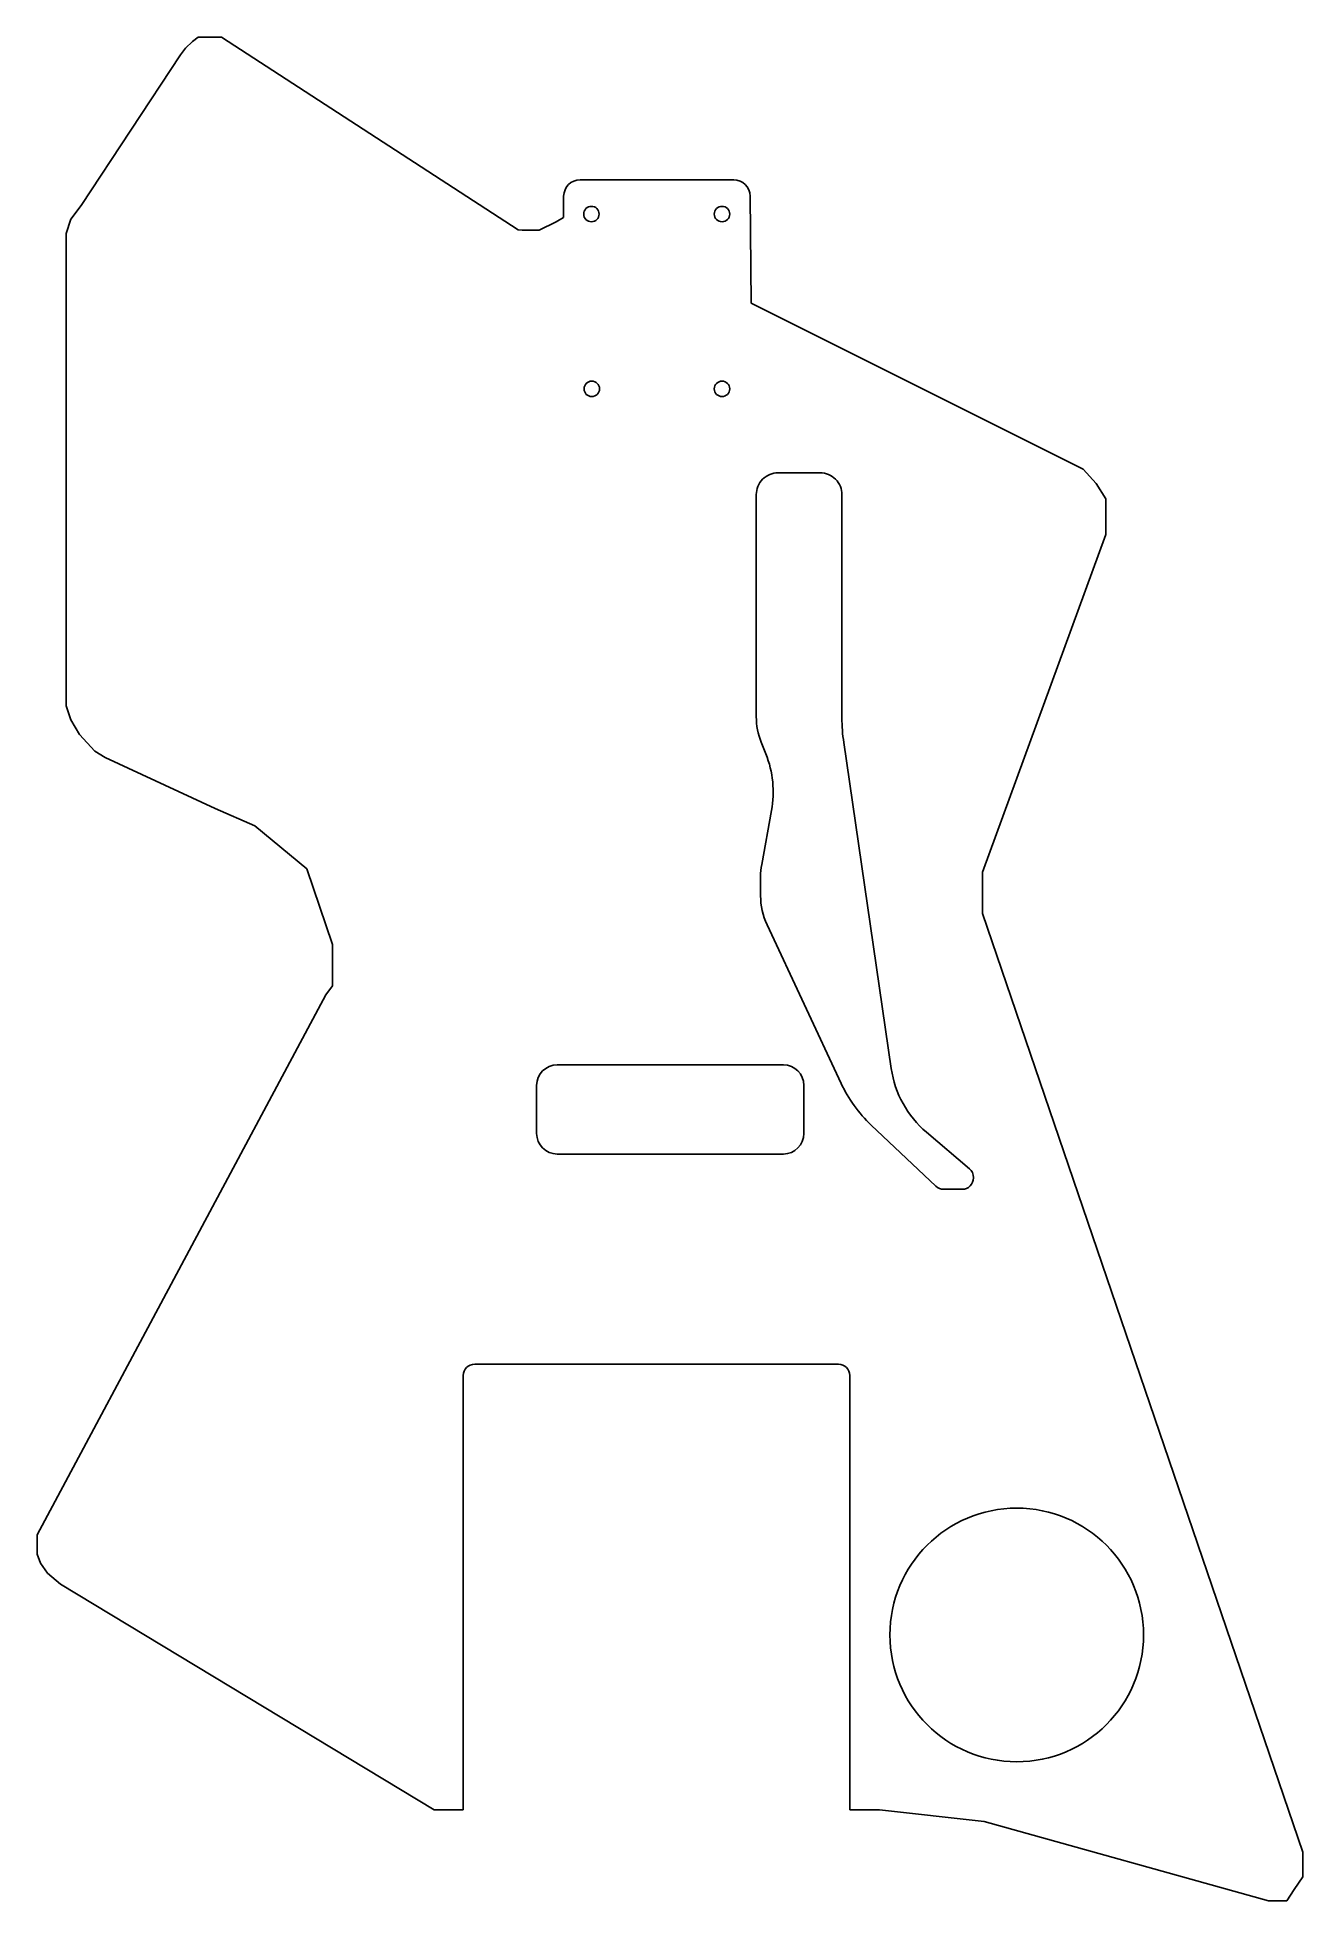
# Model space of a CAD drawing. Header units: millimetres. Extents: x 44 to 413, y 43 to 587.
import ezdxf

# ---------------------------------------------------------------- set-up
doc = ezdxf.new("R2010")
doc.units = ezdxf.units.MM
doc.layers.add('Pocket121', color=7, linetype='CONTINUOUS')

msp = doc.modelspace()

# ---------------------------------------------------------------- linework, layer by layer
at = {"layer": 'Pocket121'}
for p, q in [((57, 538), (85.9748, 581.98)), ((57, 538, 7), (85.9748, 581.98, 7)), ((57, 538), (85.9748, 581.98)), ((57, 538, 7), (85.9748, 581.98, 7)), ((87.4848, 583.86), (85.9748, 581.98)), ((87.4848, 583.86, 7), (85.9748, 581.98, 7)), ((87.4848, 583.86), (85.9748, 581.98)), ((87.4848, 583.86, 7), (85.9748, 581.98, 7)), ((85.9748, 581.98, 7), (85.9748, 581.98)), ((85.9748, 581.98, 7), (85.9748, 581.98)), ((89.4748, 585.83), (87.4848, 583.86)), ((89.4748, 585.83, 7), (87.4848, 583.86, 7)), ((89.4748, 585.83), (87.4848, 583.86)), ((89.4748, 585.83, 7), (87.4848, 583.86, 7)), ((87.4848, 583.86, 7), (87.4848, 583.86)), ((87.4848, 583.86, 7), (87.4848, 583.86)), ((91.1348, 587.073), (89.4748, 585.83)), ((91.1348, 587.073, 7), (89.4748, 585.83, 7)), ((91.1348, 587.073), (89.4748, 585.83)), ((91.1348, 587.073, 7), (89.4748, 585.83, 7)), ((89.4748, 585.83, 7), (89.4748, 585.83)), ((89.4748, 585.83, 7), (89.4748, 585.83)), ((97.9865, 587.073), (91.1348, 587.073)), ((97.9865, 587.073, 7), (91.1348, 587.073, 7)), ((91.1348, 587.073, 7), (91.1348, 587.073)), ((97.9865, 587.073), (91.1348, 587.073)), ((91.1348, 587.073, 7), (91.1348, 587.073)), ((97.9865, 587.073, 7), (91.1348, 587.073, 7)), ((184.499, 530.912), (97.9865, 587.073)), ((184.499, 530.912, 7), (97.9865, 587.073, 7)), ((97.9865, 587.073, 7), (97.9865, 587.073)), ((184.499, 530.912), (97.9865, 587.073)), ((97.9865, 587.073, 7), (97.9865, 587.073)), ((184.499, 530.912, 7), (97.9865, 587.073, 7)), ((247.401, 545.5), (202.595, 545.5)), ((247.401, 545.5, 7), (202.595, 545.5, 7)), ((202.595, 545.5, 7), (202.595, 545.5)), ((247.401, 545.5), (202.595, 545.5)), ((202.595, 545.5, 7), (202.595, 545.5)), ((247.401, 545.5, 7), (202.595, 545.5, 7)), ((247.401, 545.5, 7), (247.401, 545.5)), ((247.401, 545.5, 7), (247.401, 545.5)), ((197.795, 540.754), (197.726, 534.521)), ((197.795, 540.754, 7), (197.726, 534.521, 7)), ((197.795, 540.754), (197.726, 534.521)), ((197.795, 540.754, 7), (197.726, 534.521, 7)), ((197.795, 540.754, 7), (197.795, 540.754)), ((197.795, 540.754, 7), (197.795, 540.754)), ((252.201, 540.752), (252.536, 509.5)), ((252.201, 540.752, 7), (252.536, 509.5, 7)), ((252.201, 540.752, 7), (252.201, 540.752)), ((252.201, 540.752), (252.536, 509.5)), ((252.201, 540.752, 7), (252.201, 540.752)), ((252.201, 540.752, 7), (252.536, 509.5, 7)), ((52.6, 529.8), (54, 534)), ((52.6, 529.8, 7), (54, 534, 7)), ((52.6, 529.8), (54, 534)), ((52.6, 529.8, 7), (54, 534, 7)), ((54, 534), (57, 538)), ((54, 534, 7), (57, 538, 7)), ((54, 534), (57, 538)), ((54, 534, 7), (57, 538, 7)), ((54, 534, 7), (54, 534)), ((54, 534, 7), (54, 534)), ((57, 538, 7), (57, 538)), ((57, 538, 7), (57, 538)), ((195.596, 533.25), (190.601, 530.784)), ((195.596, 533.25, 7), (190.601, 530.784, 7)), ((195.596, 533.25), (190.601, 530.784)), ((195.596, 533.25, 7), (190.601, 530.784, 7)), ((197.726, 534.521), (195.596, 533.25)), ((197.726, 534.521, 7), (195.596, 533.25, 7)), ((197.726, 534.521), (195.596, 533.25)), ((197.726, 534.521, 7), (195.596, 533.25, 7)), ((195.596, 533.25, 7), (195.596, 533.25)), ((195.596, 533.25, 7), (195.596, 533.25)), ((197.726, 534.521, 7), (197.726, 534.521)), ((197.726, 534.521, 7), (197.726, 534.521)), ((208.15, 535.5), (208.15, 535.5, 7)), ((208.15, 535.5), (208.15, 535.5, 7)), ((246.25, 535.5), (246.25, 535.5, 7)), ((246.25, 535.5), (246.25, 535.5, 7)), ((52.6, 392), (52.6, 529.8)), ((52.6, 529.8, 7), (52.6, 529.8)), ((52.6, 392, 7), (52.6, 529.8, 7)), ((52.6, 529.8, 7), (52.6, 529.8)), ((52.6, 392), (52.6, 529.8)), ((52.6, 392, 7), (52.6, 529.8, 7)), ((185.731, 530.784), (184.499, 530.912)), ((185.731, 530.784, 7), (184.499, 530.912, 7)), ((184.499, 530.912, 7), (184.499, 530.912)), ((185.731, 530.784), (184.499, 530.912)), ((184.499, 530.912, 7), (184.499, 530.912)), ((185.731, 530.784, 7), (184.499, 530.912, 7)), ((190.601, 530.784), (185.731, 530.784)), ((190.601, 530.784, 7), (185.731, 530.784, 7)), ((185.731, 530.784, 7), (185.731, 530.784)), ((190.601, 530.784), (185.731, 530.784)), ((185.731, 530.784, 7), (185.731, 530.784)), ((190.601, 530.784, 7), (185.731, 530.784, 7)), ((190.601, 530.784, 7), (190.601, 530.784)), ((190.601, 530.784, 7), (190.601, 530.784)), ((252.536, 509.5), (349.402, 461.057)), ((252.536, 509.5, 7), (252.536, 509.5)), ((252.536, 509.5, 7), (349.402, 461.057, 7)), ((252.536, 509.5), (349.402, 461.057)), ((252.536, 509.5, 7), (252.536, 509.5)), ((252.536, 509.5, 7), (349.402, 461.057, 7)), ((208.25, 484.5), (208.25, 484.5, 7)), ((208.25, 484.5), (208.25, 484.5, 7)), ((246.25, 484.5), (246.25, 484.5, 7)), ((246.25, 484.5), (246.25, 484.5, 7)), ((272.65, 459.998), (260.35, 459.998)), ((272.65, 459.998), (260.35, 459.998)), ((260.35, 459.998, 7), (272.65, 459.998, 7)), ((260.35, 459.998, 7), (272.65, 459.998, 7)), ((349.402, 461.057), (353.186, 456.92)), ((349.402, 461.057, 7), (349.402, 461.057)), ((349.402, 461.057, 7), (353.186, 456.92, 7)), ((349.402, 461.057), (353.186, 456.92)), ((349.402, 461.057, 7), (349.402, 461.057)), ((349.402, 461.057, 7), (353.186, 456.92, 7)), ((353.186, 456.92), (355.987, 452.42)), ((353.186, 456.92, 7), (353.186, 456.92)), ((353.186, 456.92, 7), (355.987, 452.42, 7)), ((353.186, 456.92), (355.987, 452.42)), ((353.186, 456.92, 7), (353.186, 456.92)), ((353.186, 456.92, 7), (355.987, 452.42, 7)), ((254, 453.648), (254, 388.859)), ((254, 453.648), (254, 388.859)), ((254, 388.859, 7), (254, 453.648, 7)), ((254, 388.859, 7), (254, 453.648, 7)), ((279, 453.648), (279, 388.523)), ((279, 453.648), (279, 388.523)), ((279, 388.523, 7), (279, 453.648, 7)), ((279, 388.523, 7), (279, 453.648, 7)), ((355.987, 452.42), (355.987, 442.02)), ((355.987, 452.42, 7), (355.987, 452.42)), ((355.987, 452.42, 7), (355.987, 442.02, 7)), ((355.987, 452.42), (355.987, 442.02)), ((355.987, 452.42, 7), (355.987, 452.42)), ((355.987, 452.42, 7), (355.987, 442.02, 7)), ((355.987, 442.02), (320, 343.5)), ((355.987, 442.02, 7), (320, 343.5, 7)), ((355.987, 442.02), (320, 343.5)), ((355.987, 442.02, 7), (320, 343.5, 7)), ((355.987, 442.02, 7), (355.987, 442.02)), ((355.987, 442.02, 7), (355.987, 442.02)), ((54, 388), (52.6, 392)), ((52.6, 392, 7), (52.6, 392)), ((54, 388, 7), (52.6, 392, 7)), ((52.6, 392, 7), (52.6, 392)), ((54, 388), (52.6, 392)), ((54, 388, 7), (52.6, 392, 7)), ((56.5, 383.7), (54, 388)), ((54, 388, 7), (54, 388)), ((56.5, 383.7, 7), (54, 388, 7)), ((54, 388, 7), (54, 388)), ((56.5, 383.7), (54, 388)), ((56.5, 383.7, 7), (54, 388, 7)), ((254, 388.859), (254, 388.859, 7)), ((254, 388.859), (254, 388.859, 7)), ((279, 388.523), (279, 388.523, 7)), ((279, 388.523), (279, 388.523, 7)), ((61, 378.8), (56.5, 383.7)), ((56.5, 383.7, 7), (56.5, 383.7)), ((61, 378.8, 7), (56.5, 383.7, 7)), ((56.5, 383.7, 7), (56.5, 383.7)), ((61, 378.8), (56.5, 383.7)), ((61, 378.8, 7), (56.5, 383.7, 7)), ((255.426, 381.442), (256.796, 378.013)), ((255.426, 381.442), (256.796, 378.013)), ((255.426, 381.442), (255.426, 381.442, 7)), ((256.796, 378.013, 7), (255.426, 381.442, 7)), ((255.426, 381.442), (255.426, 381.442, 7)), ((256.796, 378.013, 7), (255.426, 381.442, 7)), ((293.38, 286.209), (279.522, 381.314)), ((279.522, 381.314), (279.522, 381.314, 7)), ((293.38, 286.209), (279.522, 381.314)), ((279.522, 381.314), (279.522, 381.314, 7)), ((279.522, 381.314, 7), (293.38, 286.209, 7)), ((279.522, 381.314, 7), (293.38, 286.209, 7)), ((64, 377), (61, 378.8)), ((61, 378.8, 7), (61, 378.8)), ((64, 377, 7), (61, 378.8, 7)), ((61, 378.8, 7), (61, 378.8)), ((64, 377), (61, 378.8)), ((64, 377, 7), (61, 378.8, 7)), ((96.1282, 362.119), (64, 377)), ((64, 377, 7), (64, 377)), ((96.1282, 362.119, 7), (64, 377, 7)), ((64, 377, 7), (64, 377)), ((96.1282, 362.119), (64, 377)), ((96.1282, 362.119, 7), (64, 377, 7)), ((256.796, 378.013), (256.796, 378.013, 7)), ((256.796, 378.013), (256.796, 378.013, 7)), ((107.659, 357.048), (96.1282, 362.119)), ((96.1282, 362.119, 7), (96.1282, 362.119)), ((107.659, 357.048, 7), (96.1282, 362.119, 7)), ((96.1282, 362.119, 7), (96.1282, 362.119)), ((107.659, 357.048), (96.1282, 362.119)), ((107.659, 357.048, 7), (96.1282, 362.119, 7)), ((258.447, 361.492), (255.576, 345.786)), ((258.447, 361.492), (255.576, 345.786)), ((255.576, 345.786, 7), (258.447, 361.492, 7)), ((255.576, 345.786, 7), (258.447, 361.492, 7)), ((258.447, 361.492), (258.447, 361.492, 7)), ((258.447, 361.492), (258.447, 361.492, 7)), ((107.659, 357.048), (122.894, 344.497)), ((107.659, 357.048, 7), (107.659, 357.048)), ((107.659, 357.048, 7), (122.894, 344.497, 7)), ((107.659, 357.048), (122.894, 344.497)), ((107.659, 357.048, 7), (107.659, 357.048)), ((107.659, 357.048, 7), (122.894, 344.497, 7)), ((122.894, 344.497), (130.394, 322.397)), ((122.894, 344.497, 7), (122.894, 344.497)), ((122.894, 344.497, 7), (130.394, 322.397, 7)), ((122.894, 344.497), (130.394, 322.397)), ((122.894, 344.497, 7), (122.894, 344.497)), ((122.894, 344.497, 7), (130.394, 322.397, 7)), ((255.576, 345.786), (255.576, 345.786, 7)), ((255.576, 345.786), (255.576, 345.786, 7)), ((320, 343.5), (320, 331.5)), ((320, 343.5, 7), (320, 343.5)), ((320, 343.5, 7), (320, 331.5, 7)), ((320, 343.5), (320, 331.5)), ((320, 343.5, 7), (320, 343.5)), ((320, 343.5, 7), (320, 331.5, 7)), ((255.25, 342.19), (255.25, 336.654)), ((255.25, 342.19), (255.25, 342.19, 7)), ((255.25, 342.19), (255.25, 336.654)), ((255.25, 342.19), (255.25, 342.19, 7)), ((255.25, 336.654, 7), (255.25, 342.19, 7)), ((255.25, 336.654, 7), (255.25, 342.19, 7)), ((255.25, 336.654), (255.25, 336.654, 7)), ((255.25, 336.654), (255.25, 336.654, 7)), ((278.775, 281.889), (257.132, 328.184)), ((257.132, 328.184), (257.132, 328.184, 7)), ((278.775, 281.889), (257.132, 328.184)), ((257.132, 328.184), (257.132, 328.184, 7)), ((257.132, 328.184, 7), (278.775, 281.889, 7)), ((257.132, 328.184, 7), (278.775, 281.889, 7)), ((320, 331.5), (413.447, 57.5962)), ((320, 331.5, 7), (320, 331.5)), ((320, 331.5, 7), (413.447, 57.5962, 7)), ((320, 331.5), (413.447, 57.5962)), ((320, 331.5, 7), (320, 331.5)), ((320, 331.5, 7), (413.447, 57.5962, 7)), ((130.394, 322.397), (130.394, 310.397)), ((130.394, 322.397, 7), (130.394, 322.397)), ((130.394, 322.397, 7), (130.394, 310.397, 7)), ((130.394, 322.397), (130.394, 310.397)), ((130.394, 322.397, 7), (130.394, 322.397)), ((130.394, 322.397, 7), (130.394, 310.397, 7)), ((130.394, 310.397), (128.394, 307.697)), ((130.394, 310.397, 7), (128.394, 307.697, 7)), ((130.394, 310.397), (128.394, 307.697)), ((130.394, 310.397, 7), (128.394, 307.697, 7)), ((130.394, 310.397, 7), (130.394, 310.397)), ((130.394, 310.397, 7), (130.394, 310.397)), ((128.394, 307.697), (44.2002, 150.2)), ((128.394, 307.697, 7), (44.2002, 150.2, 7)), ((128.394, 307.697), (44.2002, 150.2)), ((128.394, 307.697, 7), (44.2002, 150.2, 7)), ((128.394, 307.697, 7), (128.394, 307.697)), ((128.394, 307.697, 7), (128.394, 307.697)), ((261.9, 287.3), (195.9, 287.3)), ((195.9, 287.3), (195.9, 287.3, 7)), ((261.9, 287.3), (195.9, 287.3)), ((195.9, 287.3), (195.9, 287.3, 7)), ((195.9, 287.3, 7), (261.9, 287.3, 7)), ((195.9, 287.3, 7), (261.9, 287.3, 7)), ((261.9, 287.3), (261.9, 287.3, 7)), ((261.9, 287.3), (261.9, 287.3, 7)), ((293.38, 286.209), (293.38, 286.209, 7)), ((293.38, 286.209), (293.38, 286.209, 7)), ((189.9, 281.3), (189.9, 267.3)), ((189.9, 281.3), (189.9, 267.3)), ((189.9, 281.3), (189.9, 281.3, 7)), ((189.9, 267.3, 7), (189.9, 281.3, 7)), ((189.9, 281.3), (189.9, 281.3, 7)), ((189.9, 267.3, 7), (189.9, 281.3, 7)), ((267.9, 267.3), (267.9, 281.3)), ((267.9, 267.3), (267.9, 281.3)), ((267.9, 281.3), (267.9, 281.3, 7)), ((267.9, 281.3, 7), (267.9, 267.3, 7)), ((267.9, 281.3), (267.9, 281.3, 7)), ((267.9, 281.3, 7), (267.9, 267.3, 7)), ((278.775, 281.889), (278.775, 281.889, 7)), ((278.775, 281.889), (278.775, 281.889, 7)), ((189.9, 267.3), (189.9, 267.3, 7)), ((189.9, 267.3), (189.9, 267.3, 7)), ((267.9, 267.3), (267.9, 267.3, 7)), ((267.9, 267.3), (267.9, 267.3, 7)), ((306.414, 251.915), (287.535, 269.759)), ((287.535, 269.759), (287.535, 269.759, 7)), ((306.414, 251.915), (287.535, 269.759)), ((287.535, 269.759), (287.535, 269.759, 7)), ((287.535, 269.759, 7), (306.414, 251.915, 7)), ((287.535, 269.759, 7), (306.414, 251.915, 7)), ((316.201, 257.003), (303.644, 267.67)), ((303.644, 267.67), (303.644, 267.67, 7)), ((316.201, 257.003), (303.644, 267.67)), ((303.644, 267.67), (303.644, 267.67, 7)), ((303.644, 267.67, 7), (316.201, 257.003, 7)), ((303.644, 267.67, 7), (316.201, 257.003, 7)), ((195.9, 261.3), (261.9, 261.3)), ((195.9, 261.3), (261.9, 261.3)), ((195.9, 261.3), (195.9, 261.3, 7)), ((261.9, 261.3, 7), (195.9, 261.3, 7)), ((195.9, 261.3), (195.9, 261.3, 7)), ((261.9, 261.3, 7), (195.9, 261.3, 7)), ((261.9, 261.3), (261.9, 261.3, 7)), ((261.9, 261.3), (261.9, 261.3, 7)), ((316.201, 257.003), (316.201, 257.003, 7)), ((316.201, 257.003), (316.201, 257.003, 7)), ((306.414, 251.915), (306.414, 251.915, 7)), ((306.414, 251.915), (306.414, 251.915, 7)), ((308.715, 251), (314.032, 251)), ((308.715, 251), (308.715, 251, 7)), ((308.715, 251), (314.032, 251)), ((308.715, 251), (308.715, 251, 7)), ((314.032, 251, 7), (308.715, 251, 7)), ((314.032, 251, 7), (308.715, 251, 7)), ((314.032, 251), (314.032, 251, 7)), ((314.032, 251), (314.032, 251, 7)), ((317.382, 254.45), (317.382, 254.35)), ((317.382, 254.45), (317.382, 254.45, 7)), ((317.382, 254.45), (317.382, 254.35)), ((317.382, 254.45), (317.382, 254.45, 7)), ((317.382, 254.35, 7), (317.382, 254.45, 7)), ((317.382, 254.35, 7), (317.382, 254.45, 7)), ((317.382, 254.35), (317.382, 254.35, 7)), ((317.382, 254.35), (317.382, 254.35, 7)), ((168.5, 196.65), (168.5, 70.0001)), ((168.5, 196.65), (168.5, 196.65, 7)), ((168.5, 196.65), (168.5, 70.0001)), ((168.5, 196.65), (168.5, 196.65, 7)), ((168.5, 70.0001, 7), (168.5, 196.65, 7)), ((168.5, 70.0001, 7), (168.5, 196.65, 7)), ((277.95, 200), (171.85, 200)), ((277.95, 200), (171.85, 200)), ((171.85, 200), (171.85, 200, 7)), ((171.85, 200, 7), (277.95, 200, 7)), ((171.85, 200), (171.85, 200, 7)), ((171.85, 200, 7), (277.95, 200, 7)), ((277.95, 200), (277.95, 200, 7)), ((277.95, 200), (277.95, 200, 7)), ((281.3, 70.0001), (281.3, 196.65)), ((281.3, 70.0001), (281.3, 196.65)), ((281.3, 196.65), (281.3, 196.65, 7)), ((281.3, 196.65, 7), (281.3, 70.0001, 7)), ((281.3, 196.65), (281.3, 196.65, 7)), ((281.3, 196.65, 7), (281.3, 70.0001, 7)), ((44.2002, 150.2), (44.2002, 148.6)), ((44.2002, 150.2, 7), (44.2002, 148.6, 7)), ((44.2002, 150.2), (44.2002, 148.6)), ((44.2002, 150.2, 7), (44.2002, 150.2)), ((44.2002, 150.2, 7), (44.2002, 150.2)), ((44.2002, 150.2, 7), (44.2002, 148.6, 7)), ((44.2002, 148.6), (44.2002, 144.6)), ((44.2002, 148.6, 7), (44.2002, 144.6, 7)), ((44.2002, 148.6), (44.2002, 144.6)), ((44.2002, 148.6, 7), (44.2002, 148.6)), ((44.2002, 148.6, 7), (44.2002, 148.6)), ((44.2002, 148.6, 7), (44.2002, 144.6, 7)), ((44.2002, 144.6), (45.1102, 141.95)), ((44.2002, 144.6, 7), (45.1102, 141.95, 7)), ((44.2002, 144.6), (45.1102, 141.95)), ((44.2002, 144.6, 7), (44.2002, 144.6)), ((44.2002, 144.6, 7), (44.2002, 144.6)), ((44.2002, 144.6, 7), (45.1102, 141.95, 7)), ((45.1102, 141.95), (47.2242, 138.987)), ((45.1102, 141.95, 7), (47.2242, 138.987, 7)), ((45.1102, 141.95), (47.2242, 138.987)), ((45.1102, 141.95, 7), (45.1102, 141.95)), ((45.1102, 141.95, 7), (45.1102, 141.95)), ((45.1102, 141.95, 7), (47.2242, 138.987, 7)), ((47.2242, 138.987), (50.9702, 135.84)), ((47.2242, 138.987, 7), (50.9702, 135.84, 7)), ((47.2242, 138.987), (50.9702, 135.84)), ((47.2242, 138.987, 7), (47.2242, 138.987)), ((47.2242, 138.987, 7), (47.2242, 138.987)), ((47.2242, 138.987, 7), (50.9702, 135.84, 7)), ((160, 70.0001), (50.9702, 135.84)), ((160, 70.0001, 7), (50.9702, 135.84, 7)), ((50.9702, 135.84, 7), (50.9702, 135.84)), ((160, 70.0001), (50.9702, 135.84)), ((50.9702, 135.84, 7), (50.9702, 135.84)), ((160, 70.0001, 7), (50.9702, 135.84, 7)), ((367, 121, 7), (367, 121)), ((367, 121, 7), (367, 121)), ((168.5, 70.0001), (160, 70.0001)), ((168.5, 70.0001, 7), (160, 70.0001, 7)), ((160, 70.0001, 7), (160, 70.0001)), ((168.5, 70.0001), (160, 70.0001)), ((160, 70.0001, 7), (160, 70.0001)), ((168.5, 70.0001, 7), (160, 70.0001, 7)), ((168.5, 70.0001, 7), (168.5, 70.0001)), ((168.5, 70.0001, 7), (168.5, 70.0001)), ((290, 70.0001), (281.3, 70.0001)), ((290, 70.0001, 7), (281.3, 70.0001, 7)), ((281.3, 70.0001), (281.3, 70.0001, 7)), ((290, 70.0001), (281.3, 70.0001)), ((281.3, 70.0001), (281.3, 70.0001, 7)), ((290, 70.0001, 7), (281.3, 70.0001, 7)), ((320.445, 66.6106), (290, 70.0001)), ((320.445, 66.6106, 7), (290, 70.0001, 7)), ((290, 70.0001, 7), (290, 70.0001)), ((320.445, 66.6106), (290, 70.0001)), ((290, 70.0001, 7), (290, 70.0001)), ((320.445, 66.6106, 7), (290, 70.0001, 7)), ((403.447, 43.4657), (320.445, 66.6106)), ((403.447, 43.4657, 7), (320.445, 66.6106, 7)), ((320.445, 66.6106, 7), (320.445, 66.6106)), ((403.447, 43.4657), (320.445, 66.6106)), ((320.445, 66.6106, 7), (320.445, 66.6106)), ((403.447, 43.4657, 7), (320.445, 66.6106, 7)), ((413.447, 50.3962), (413.447, 57.5962)), ((413.447, 57.5962, 7), (413.447, 57.5962)), ((413.447, 50.3962, 7), (413.447, 57.5962, 7)), ((413.447, 57.5962, 7), (413.447, 57.5962)), ((413.447, 50.3962), (413.447, 57.5962)), ((413.447, 50.3962, 7), (413.447, 57.5962, 7)), ((413.447, 50.3962), (410.947, 46.6962)), ((413.447, 50.3962, 7), (410.947, 46.6962, 7)), ((413.447, 50.3962), (410.947, 46.6962)), ((413.447, 50.3962, 7), (410.947, 46.6962, 7)), ((413.447, 50.3962, 7), (413.447, 50.3962)), ((413.447, 50.3962, 7), (413.447, 50.3962)), ((410.947, 46.6962), (408.821, 43.4657)), ((410.947, 46.6962, 7), (408.821, 43.4657, 7)), ((410.947, 46.6962), (408.821, 43.4657)), ((410.947, 46.6962, 7), (408.821, 43.4657, 7)), ((410.947, 46.6962, 7), (410.947, 46.6962)), ((410.947, 46.6962, 7), (410.947, 46.6962)), ((408.821, 43.4657), (403.447, 43.4657)), ((408.821, 43.4657, 7), (403.447, 43.4657, 7)), ((403.447, 43.4657, 7), (403.447, 43.4657)), ((408.821, 43.4657), (403.447, 43.4657)), ((403.447, 43.4657, 7), (403.447, 43.4657)), ((408.821, 43.4657, 7), (403.447, 43.4657, 7)), ((408.821, 43.4657, 7), (408.821, 43.4657)), ((408.821, 43.4657, 7), (408.821, 43.4657))]:
    msp.add_line(p, q, dxfattribs=at)
for centre, radius in [((205.9, 535.5), 2.25), ((205.9, 535.5), 2.25), ((205.9, 535.5), 2.25), ((205.9, 535.5), 2.25), ((244, 535.5), 2.25), ((244, 535.5), 2.25), ((244, 535.5), 2.25), ((244, 535.5), 2.25), ((206, 484.5), 2.25), ((206, 484.5), 2.25), ((206, 484.5), 2.25), ((206, 484.5), 2.25), ((244, 484.5), 2.25), ((244, 484.5), 2.25), ((244, 484.5), 2.25), ((244, 484.5), 2.25), ((330, 121), 37), ((330, 121), 37), ((330, 121), 37), ((330, 121), 37)]:
    msp.add_circle(centre, radius, dxfattribs=at)
for centre, radius, start, end in [((202.595, 540.7), 4.8, 90, 179.361), ((202.595, 540.7, 7), 4.8, 90, 179.361), ((202.595, 540.7), 4.8, 90, 179.361), ((202.595, 540.7, 7), 4.8, 90, 179.361), ((247.401, 540.7), 4.8, 0.61534, 90), ((247.401, 540.7, 7), 4.8, 0.61534, 90), ((247.401, 540.7), 4.8, 0.61534, 90), ((247.401, 540.7, 7), 4.8, 0.61534, 90), ((274, 388.859), 20, 180, -158.23), ((274, 388.859), 20, 180, -158.23), ((274, 388.859, 7), 20, 180, -158.23), ((274, 388.859, 7), 20, 180, -158.23), ((329, 388.523), 50, 180, -171.71), ((329, 388.523), 50, 180, -171.71), ((329, 388.523, 7), 50, 180, -171.71), ((329, 388.523, 7), 50, 180, -171.71), ((228.936, 366.886), 30, -10.3585, 21.7704), ((228.936, 366.886), 30, -10.3585, 21.7704), ((228.936, 366.886, 7), 30, -10.3585, 21.7704), ((228.936, 366.886, 7), 30, -10.3585, 21.7704), ((275.25, 342.19), 20, 169.641, 180), ((275.25, 342.19), 20, 169.641, 180), ((275.25, 342.19, 7), 20, 169.641, 180), ((275.25, 342.19, 7), 20, 169.641, 180), ((275.25, 336.654), 20, 180, -154.944), ((275.25, 336.654), 20, 180, -154.944), ((275.25, 336.654, 7), 20, 180, -154.944), ((275.25, 336.654, 7), 20, 180, -154.944), ((195.9, 281.3), 6, 90, 180), ((195.9, 281.3), 6, 90, 180), ((195.9, 281.3, 7), 6, 90, 180), ((195.9, 281.3, 7), 6, 90, 180), ((261.9, 281.3), 6, 0, 90), ((261.9, 281.3), 6, 0, 90), ((261.9, 281.3, 7), 6, 0, 90), ((261.9, 281.3, 7), 6, 0, 90), ((323.066, 290.534), 30, -171.71, -130.346), ((323.066, 290.534), 30, -171.71, -130.346), ((323.066, 290.534, 7), 30, -171.71, -130.346), ((323.066, 290.534, 7), 30, -171.71, -130.346), ((315.01, 298.829), 40, -154.944, -133.384), ((315.01, 298.829), 40, -154.944, -133.384), ((315.01, 298.829, 7), 40, -154.944, -133.384), ((315.01, 298.829, 7), 40, -154.944, -133.384), ((195.9, 267.3), 6, 180, -90), ((195.9, 267.3), 6, 180, -90), ((195.9, 267.3, 7), 6, 180, -90), ((195.9, 267.3, 7), 6, 180, -90), ((261.9, 267.3), 6, -90, 0), ((261.9, 267.3), 6, -90, 0), ((261.9, 267.3, 7), 6, -90, 0), ((261.9, 267.3, 7), 6, -90, 0), ((314.032, 254.45), 3.35, 0, 49.6541), ((314.032, 254.45), 3.35, 0, 49.6541), ((314.032, 254.45, 7), 3.35, 0, 49.6541), ((314.032, 254.45, 7), 3.35, 0, 49.6541), ((308.715, 254.35), 3.35, -133.384, -90), ((308.715, 254.35), 3.35, -133.384, -90), ((308.715, 254.35, 7), 3.35, -133.384, -90), ((308.715, 254.35, 7), 3.35, -133.384, -90), ((314.032, 254.35), 3.35, -90, 0), ((314.032, 254.35), 3.35, -90, 0), ((314.032, 254.35, 7), 3.35, -90, 0), ((314.032, 254.35, 7), 3.35, -90, 0), ((171.85, 196.65), 3.35, 90, 180), ((171.85, 196.65), 3.35, 90, 180), ((171.85, 196.65, 7), 3.35, 90, 180), ((171.85, 196.65, 7), 3.35, 90, 180), ((277.95, 196.65), 3.35, 0, 90), ((277.95, 196.65), 3.35, 0, 90), ((277.95, 196.65, 7), 3.35, 0, 90), ((277.95, 196.65, 7), 3.35, 0, 90)]:
    msp.add_arc(centre, radius, start, end, dxfattribs=at)
for points, knots in [([(260.35, 459.998), (259.548, 459.999), (258.721, 459.843), (257.947, 459.526), (257.175, 459.211), (256.457, 458.736), (255.86, 458.138), (255.262, 457.541), (254.787, 456.823), (254.472, 456.051), (254.155, 455.277), (253.999, 454.45), (254, 453.648)], [0, 0, 0, 0, 0.250362, 0.250362, 0.250362, 0.500003, 0.500003, 0.500003, 0.749638, 0.749638, 0.749638, 1, 1, 1, 1]), ([(260.35, 459.998), (259.548, 459.999), (258.721, 459.843), (257.947, 459.526), (257.175, 459.211), (256.457, 458.736), (255.86, 458.138), (255.262, 457.541), (254.787, 456.823), (254.472, 456.051), (254.155, 455.277), (253.999, 454.45), (254, 453.648)], [0, 0, 0, 0, 0.250362, 0.250362, 0.250362, 0.500003, 0.500003, 0.500003, 0.749638, 0.749638, 0.749638, 1, 1, 1, 1]), ([(260.35, 459.998, 7), (259.548, 459.999, 7), (258.721, 459.843, 7), (257.947, 459.526, 7), (257.175, 459.211, 7), (256.457, 458.736, 7), (255.86, 458.138, 7), (255.262, 457.541, 7), (254.787, 456.823, 7), (254.472, 456.051, 7), (254.155, 455.277, 7), (253.999, 454.45, 7), (254, 453.648, 7)], [0, 0, 0, 0, 0.250362, 0.250362, 0.250362, 0.500003, 0.500003, 0.500003, 0.749638, 0.749638, 0.749638, 1, 1, 1, 1]), ([(260.35, 459.998, 7), (259.548, 459.999, 7), (258.721, 459.843, 7), (257.947, 459.526, 7), (257.175, 459.211, 7), (256.457, 458.736, 7), (255.86, 458.138, 7), (255.262, 457.541, 7), (254.787, 456.823, 7), (254.472, 456.051, 7), (254.155, 455.277, 7), (253.999, 454.45, 7), (254, 453.648, 7)], [0, 0, 0, 0, 0.250362, 0.250362, 0.250362, 0.500003, 0.500003, 0.500003, 0.749638, 0.749638, 0.749638, 1, 1, 1, 1]), ([(279, 453.648), (279.001, 454.45), (278.845, 455.277), (278.528, 456.051), (278.213, 456.823), (277.738, 457.541), (277.14, 458.138), (276.543, 458.736), (275.825, 459.211), (275.053, 459.526), (274.279, 459.843), (273.452, 459.999), (272.65, 459.998)], [0, 0, 0, 0, 0.250362, 0.250362, 0.250362, 0.499997, 0.499997, 0.499997, 0.749638, 0.749638, 0.749638, 1, 1, 1, 1]), ([(279, 453.648), (279.001, 454.45), (278.845, 455.277), (278.528, 456.051), (278.213, 456.823), (277.738, 457.541), (277.14, 458.138), (276.543, 458.736), (275.825, 459.211), (275.053, 459.526), (274.279, 459.843), (273.452, 459.999), (272.65, 459.998)], [0, 0, 0, 0, 0.250362, 0.250362, 0.250362, 0.499997, 0.499997, 0.499997, 0.749638, 0.749638, 0.749638, 1, 1, 1, 1]), ([(279, 453.648, 7), (279.001, 454.45, 7), (278.845, 455.277, 7), (278.528, 456.051, 7), (278.213, 456.823, 7), (277.738, 457.541, 7), (277.14, 458.138, 7), (276.543, 458.736, 7), (275.825, 459.211, 7), (275.053, 459.526, 7), (274.279, 459.843, 7), (273.452, 459.999, 7), (272.65, 459.998, 7)], [0, 0, 0, 0, 0.250362, 0.250362, 0.250362, 0.499997, 0.499997, 0.499997, 0.749638, 0.749638, 0.749638, 1, 1, 1, 1]), ([(279, 453.648, 7), (279.001, 454.45, 7), (278.845, 455.277, 7), (278.528, 456.051, 7), (278.213, 456.823, 7), (277.738, 457.541, 7), (277.14, 458.138, 7), (276.543, 458.736, 7), (275.825, 459.211, 7), (275.053, 459.526, 7), (274.279, 459.843, 7), (273.452, 459.999, 7), (272.65, 459.998, 7)], [0, 0, 0, 0, 0.250362, 0.250362, 0.250362, 0.499997, 0.499997, 0.499997, 0.749638, 0.749638, 0.749638, 1, 1, 1, 1])]:
    msp.add_open_spline(points, degree=3, knots=knots, dxfattribs=at)
for points in [[(260.35, 459.998), (260.35, 459.998, 7)], [(260.35, 459.998), (260.35, 459.998, 7)], [(272.65, 459.998), (272.65, 459.998, 7)], [(272.65, 459.998), (272.65, 459.998, 7)], [(254, 453.648), (254, 453.648, 7)], [(254, 453.648), (254, 453.648, 7)], [(279, 453.648), (279, 453.648, 7)], [(279, 453.648), (279, 453.648, 7)]]:
    msp.add_open_spline(points, degree=1, dxfattribs=at)

doc.saveas('drawing.dxf')
